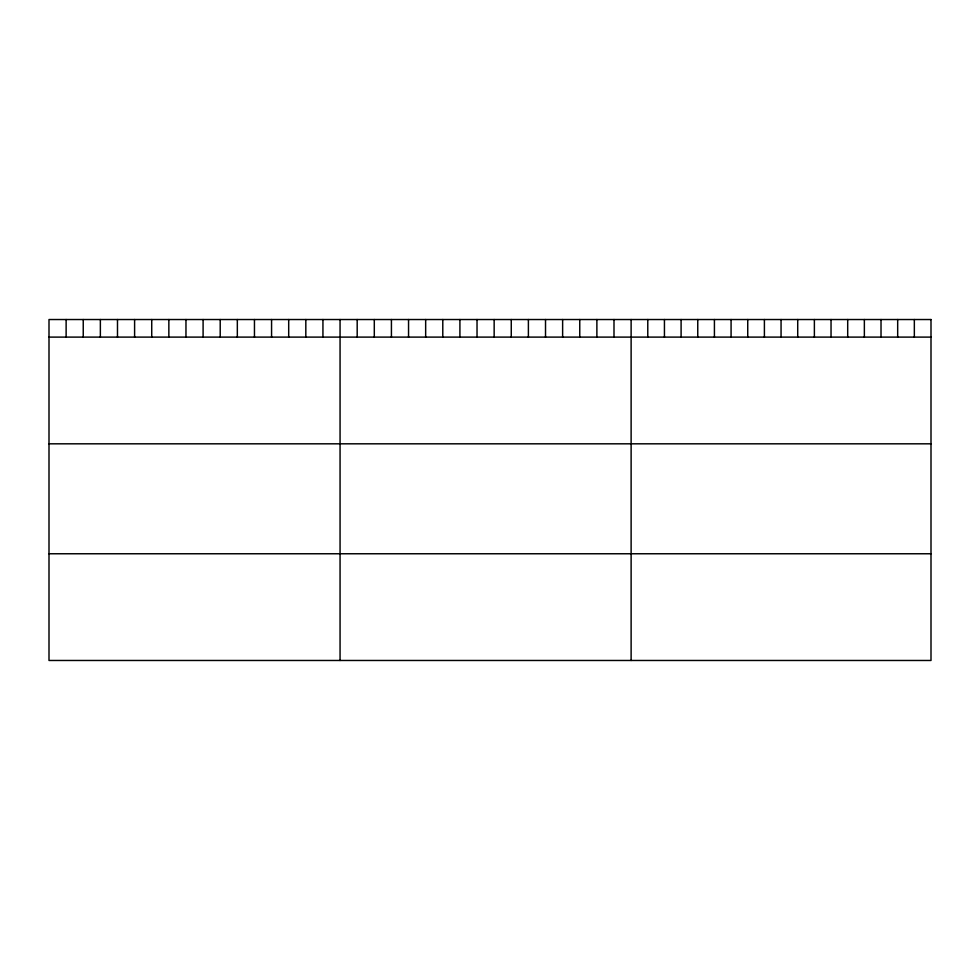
<?xml version="1.0" encoding="UTF-8"?>
<svg xmlns="http://www.w3.org/2000/svg" width="980" height="980" viewBox="0 0 980 980"><rect width="100%" height="100%" fill="white"/><g stroke="black" fill="none" stroke-linecap="round" stroke-linejoin="round"><path stroke-width="1.47" d="M49 337.108L931 337.108M49 443.818L931 443.818M49 553.761L931 553.761M914.34 319.529L914.34 337.108M897.68 319.529L897.68 337.108M881.02 319.529L881.02 337.108M864.36 319.529L864.36 337.108M847.7 319.529L847.7 337.108M831.04 319.529L831.04 337.108M814.38 319.529L814.38 337.108M797.72 319.529L797.72 337.108M781.06 319.529L781.06 337.108M764.4 319.529L764.4 337.108M747.74 319.529L747.74 337.108M731.08 319.529L731.08 337.108M714.42 319.529L714.42 337.108M697.76 319.529L697.76 337.108M681.1 319.529L681.1 337.108M664.44 319.529L664.44 337.108M647.78 319.529L647.78 337.108M631.12 319.529L631.12 660.471M613.995 319.529L613.995 337.108M596.881 319.529L596.881 337.108M579.756 319.529L579.756 337.108M562.63 319.529L562.63 337.108M545.517 319.529L545.517 337.108M528.391 319.529L528.391 337.108M511.266 319.529L511.266 337.108M494.153 319.529L494.153 337.108M477.027 319.529L477.027 337.108M459.914 319.529L459.914 337.108M442.788 319.529L442.788 337.108M425.663 319.529L425.663 337.108M408.55 319.529L408.55 337.108M391.424 319.529L391.424 337.108M374.299 319.529L374.299 337.108M357.185 319.529L357.185 337.108M340.06 319.529L340.06 660.471M322.935 319.529L322.935 337.108M305.821 319.529L305.821 337.108M288.696 319.529L288.696 337.108M271.57 319.529L271.57 337.108M254.457 319.529L254.457 337.108M237.332 319.529L237.332 337.108M220.206 319.529L220.206 337.108M203.093 319.529L203.093 337.108M185.967 319.529L185.967 337.108M168.854 319.529L168.854 337.108M151.728 319.529L151.728 337.108M134.603 319.529L134.603 337.108M117.49 319.529L117.49 337.108M100.364 319.529L100.364 337.108M83.239 319.529L83.239 337.108M66.126 319.529L66.126 337.108M931 319.529L49 319.529L49 660.471L931 660.471L931 319.529"/></g></svg>
